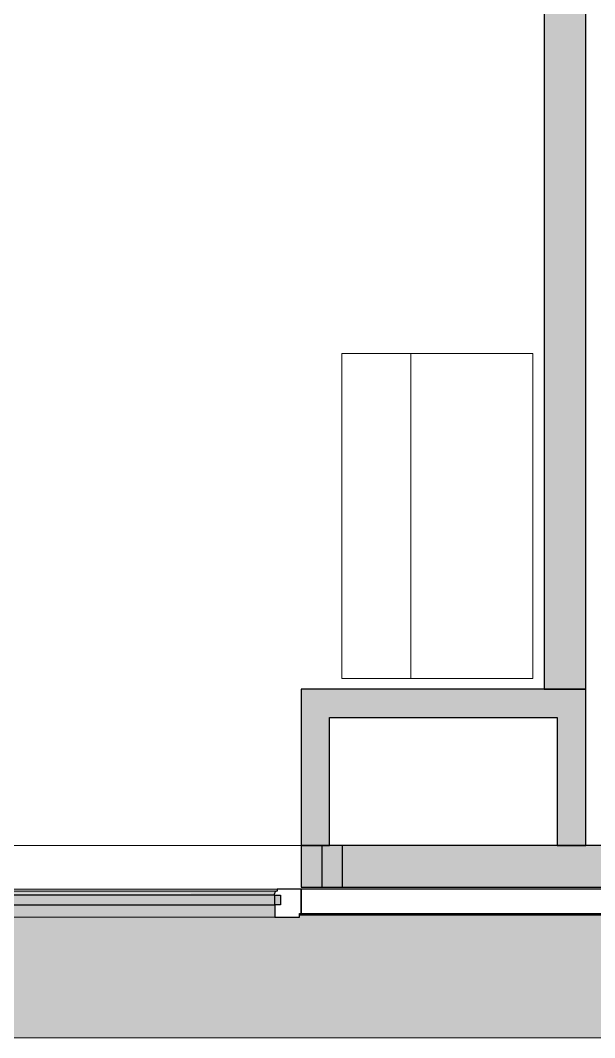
# Model space of a CAD drawing. Header units: millimetres. Extents: x 155927 to 326028, y -36033 to 97293.
# Drawn here: x 218734 to 220149, y 8897 to 11402 of the extents above; entities that cross this region are included whole.
import ezdxf

# ---------------------------------------------------------------- set-up
doc = ezdxf.new("R2010")
doc.units = ezdxf.units.MM
doc.header["$MEASUREMENT"] = 0
for name, color, linetype, lineweight in [('A-GLAZ', 7, 'CONTINUOUS', 9), ('A-WALL-PATT', 7, 'CONTINUOUS', 9), ('I-FURN', 8, 'CONTINUOUS', 9), ('I-WALL', 7, 'CONTINUOUS', 9)]:
    doc.layers.add(name, color=color, linetype=linetype, lineweight=lineweight)

msp = doc.modelspace()

# ---------------------------------------------------------------- hatches: boundary and pattern name
at = {"layer": 'A-GLAZ'}
h = msp.add_hatch(color=256, dxfattribs=at)
h.paths.add_polyline_path([(219360.6, 9223.6), (219374.6, 9223.6), (219374.6, 9247.5), (219360.6, 9247.5), (219360.6, 9229.8)], flags=0)
h.paths.add_polyline_path([(218077.1, 9223.6), (218091, 9223.6), (218090.8, 9247.5), (218077.1, 9247.5), (218077.1, 9235.4)], flags=0)
for points in [[(219363.8, 9257.5), (219366.6, 9257.5), (219366.6, 9262.5), (218085, 9262.5), (218085, 9257.5), (219362.8, 9257.5)], [(219360.8, 9252.6), (219362.6, 9256.2), (219362.8, 9257.5), (218087.9, 9257), (218090.6, 9253.9), (218091.3, 9252.6), (219360.4, 9252.6)], [(219359.4, 9248.6), (219360.6, 9252.6), (218091, 9251.5), (218092.3, 9248.6), (219351.4, 9248.6)], [(219360.6, 9223.6), (219360.6, 9247.5), (218091, 9247.5), (218091, 9223.6), (218138.2, 9223.6)], [(219360.6, 9193.6), (219360.6, 9223.6), (218091, 9223.6), (218091, 9193.6), (218138.2, 9193.6)], [(222292.8, 8896.6), (222292.8, 8933.6), (222192.8, 8933.6), (222192.8, 9198.3), (222188.5, 9198.3), (222188.5, 9193.6), (220797.2, 9193.6), (220797.2, 9198.3), (219421.5, 9198.3), (219421.5, 9193.6), (218030.2, 9193.6), (218030.2, 9198.3), (216654.5, 9198.3), (216654.5, 9193.6), (215263.2, 9193.6), (215263.2, 9198.3), (215258.8, 9198.3), (215258.8, 8896.6), (222192.8, 8896.6)]]:
    msp.add_hatch(color=256, dxfattribs=at).paths.add_polyline_path(points, flags=0)
h = msp.add_hatch(color=256, dxfattribs=at)
h.paths.add_polyline_path([(222192.8, 9198.3), (222192.8, 9200.4), (222188.5, 9200.4), (222188.5, 9198.3)], flags=0)
h.paths.add_polyline_path([(220564.5, 9198.3), (220797.2, 9198.3), (220797.2, 9200.4), (219421.5, 9200.4), (219421.5, 9198.3), (219431.2, 9198.3)], flags=0)
h.paths.add_polyline_path([(218020.5, 9198.3), (218030.2, 9198.3), (218030.2, 9200.4), (216654.5, 9200.4), (216654.5, 9198.3), (216664.2, 9198.3)], flags=0)
h.paths.add_polyline_path([(215263.2, 9198.3), (215263.2, 9200.4), (215258.8, 9200.4), (215258.8, 9198.3)], flags=0)
at = {"layer": 'A-WALL-PATT'}
for points in [[(220024.8, 9755.1), (220126.8, 9755.1), (220126.8, 13505.6), (220024.8, 13505.6), (220024.8, 10128.1)], [(220056.8, 9685.1), (220056.8, 9755.1), (219425.8, 9755.1), (219425.8, 9685.1), (219958, 9685.1)], [(220126.8, 9369.6), (220126.8, 9755.1), (220056.8, 9755.1), (220056.8, 9369.6)], [(219495.8, 9369.6), (219495.8, 9685.1), (219425.8, 9685.1), (219425.8, 9369.6)], [(219527.8, 9267.6), (219527.8, 9369.6), (219425.8, 9369.6), (219425.8, 9267.6)], [(220690.8, 9267.6), (220690.8, 9369.6), (219476.8, 9369.6), (219476.8, 9267.6), (220564.5, 9267.6)]]:
    msp.add_hatch(color=256, dxfattribs=at).paths.add_polyline_path(points, flags=0)

# ---------------------------------------------------------------- linework, layer by layer
at = {"layer": 'A-GLAZ'}
for p, q in [((219366.6, 9262.5), (218085, 9262.5)), ((218086.6, 9257.5), (219365.1, 9257.5)), ((218092.3, 9248.6), (219359.4, 9248.6)), ((219365.1, 9257.5), (219366.6, 9257.5)), ((218091, 9193.6), (219360.6, 9193.6)), ((219421.5, 9200.4), (220797.2, 9200.4)), ((219421.5, 9198.3), (220797.2, 9198.3)), ((215258.8, 8896.6), (222292.8, 8896.6))]:
    msp.add_line(p, q, dxfattribs=at)
at = {"layer": 'A-GLAZ', "lineweight": 30}
for p, q in [((219360.6, 9247.5), (218091, 9247.5)), ((219359.4, 9248.6), (219359.4, 9247.5)), ((219359.4, 9247.5), (219374.6, 9247.5)), ((219360.6, 9223.6), (219360.6, 9247.5)), ((219366.6, 9257.5), (219365.1, 9257.5)), ((219366.6, 9262.5), (219366.6, 9257.5)), ((219425.8, 9262.5), (219366.6, 9262.5)), ((219374.6, 9247.5), (219374.6, 9223.6)), ((220792.8, 9262.5), (219425.8, 9262.5)), ((219425.8, 9262.5), (219425.8, 9202.6)), ((219425.8, 9202.6), (219425.8, 9262.5)), ((218091, 9223.6), (219360.6, 9223.6)), ((219374.6, 9223.6), (219360.6, 9223.6)), ((219360.6, 9223.6), (219360.6, 9193.6)), ((219360.6, 9193.6), (219421.5, 9193.6)), ((219421.5, 9193.6), (219421.5, 9202.6)), ((219421.5, 9202.6), (219425.8, 9202.6)), ((219425.8, 9202.6), (220792.8, 9202.6))]:
    msp.add_line(p, q, dxfattribs=at)
for centre, radius, start, end in [((219353.5, 9253), 7.4, 323.4261, 356.5739), ((219366.2, 9252.2), 5.36, 101.9524, 176.5739)]:
    msp.add_arc(centre, radius, start, end, dxfattribs=at)
at = {"layer": 'A-GLAZ'}
msp.add_open_spline([(219360.1, 9249.8), (219359.9, 9249.4), (219359.7, 9249), (219359.4, 9248.6)], degree=3, dxfattribs=at)
for points, knots in [([(219361.7, 9255.2), (219361.6, 9255), (219361.4, 9254.6), (219361, 9253.7), (219360.9, 9253), (219360.8, 9252.6)], [0.6, 0.6, 0.6, 0.6, 0.7, 0.8, 1, 1, 1, 1]), ([(219365.1, 9257.5), (219364.6, 9257.4), (219364, 9257.2), (219363.2, 9256.7), (219362.8, 9256.4), (219362.6, 9256.2)], [0, 0, 0, 0, 0.2, 0.3, 0.4, 0.4, 0.4, 0.4])]:
    msp.add_open_spline(points, degree=3, knots=knots, dxfattribs=at)
at = {"layer": 'I-FURN'}
for p, q in [((219696.3, 10581), (219526.3, 10581)), ((219526.3, 10581), (219526.3, 9781)), ((219996.3, 10581), (219696.3, 10581)), ((219696.3, 10581), (219696.3, 9781)), ((219996.3, 9781), (219996.3, 10581)), ((219526.3, 9781), (219696.3, 9781)), ((219696.3, 9781), (219996.3, 9781))]:
    msp.add_line(p, q, dxfattribs=at)
at = {"layer": 'I-WALL', "lineweight": 30}
for p, q in [((220024.8, 13505.6), (220024.8, 9755.1)), ((220126.8, 9755.1), (220126.8, 13505.6)), ((220056.8, 9755.1), (219425.8, 9755.1)), ((219425.8, 9755.1), (219425.8, 9685.1)), ((220024.8, 9755.1), (220126.8, 9755.1)), ((220126.8, 9755.1), (220056.8, 9755.1)), ((220126.8, 9369.6), (220126.8, 9755.1)), ((219425.8, 9685.1), (219425.8, 9369.6)), ((219495.8, 9685.1), (220056.8, 9685.1)), ((219495.8, 9369.6), (219495.8, 9685.1)), ((220056.8, 9685.1), (220056.8, 9369.6)), ((219425.8, 9369.6), (219495.8, 9369.6)), ((219527.8, 9369.6), (219425.8, 9369.6)), ((219425.8, 9369.6), (219425.8, 9267.6)), ((220690.8, 9369.6), (219476.8, 9369.6)), ((219476.8, 9369.6), (219476.8, 9267.6)), ((219527.8, 9267.6), (219527.8, 9369.6)), ((220056.8, 9369.6), (220126.8, 9369.6)), ((219425.8, 9267.6), (219527.8, 9267.6)), ((219476.8, 9267.6), (220690.8, 9267.6))]:
    msp.add_line(p, q, dxfattribs=at)
at = {"layer": 'I-WALL'}
for p, q in [((218025.8, 9369.6), (219270.2, 9369.6)), ((219270.2, 9369.6), (219425.8, 9369.6))]:
    msp.add_line(p, q, dxfattribs=at)

doc.saveas('drawing.dxf')
